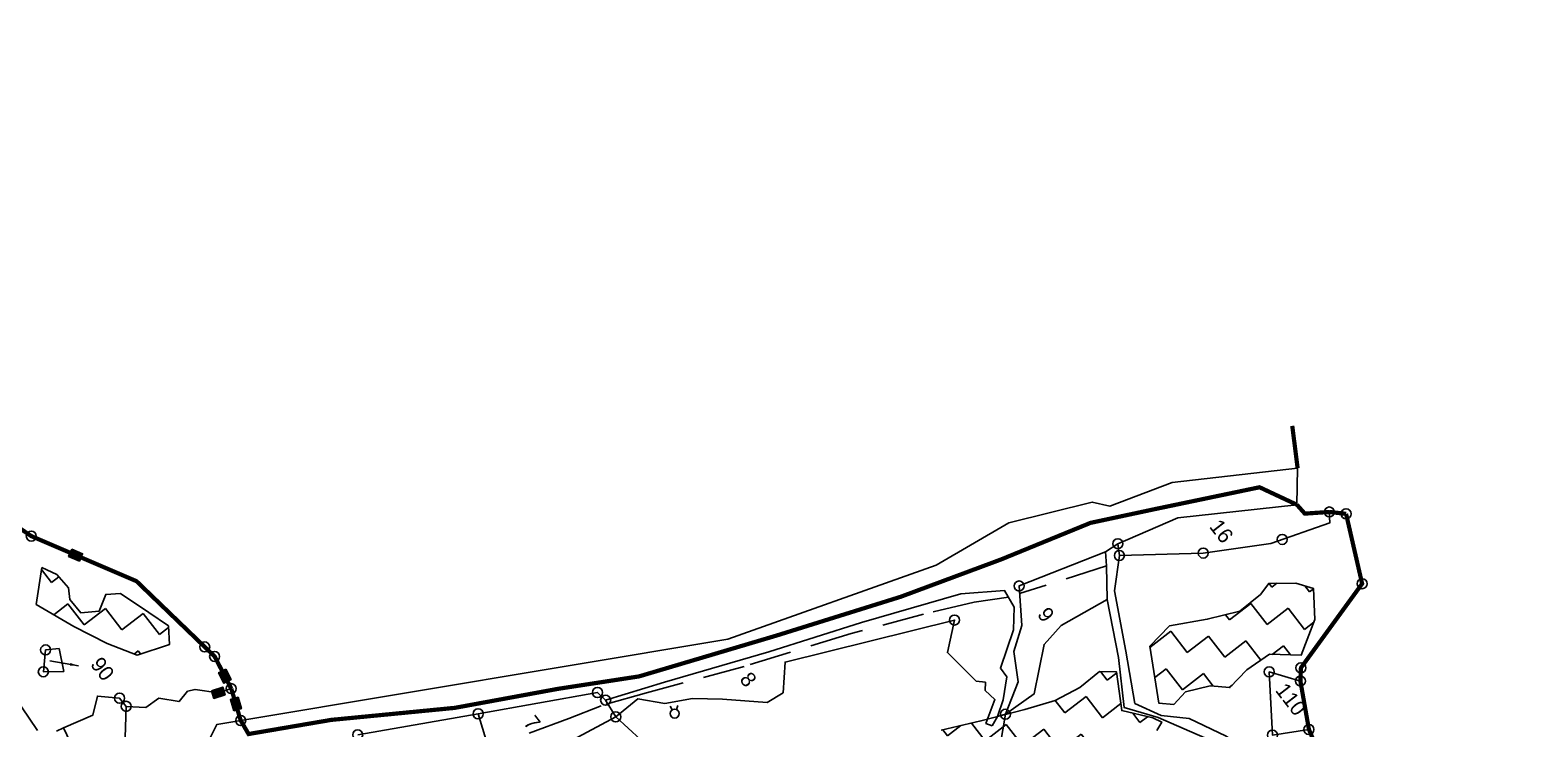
# Model space of a CAD drawing. Header units: metres. Extents: x 301146 to 306011, y 1948199 to 1953218.
# Drawn here: x 303532 to 305351, y 1950960 to 1951803 of the extents above; entities that cross this region are included whole.
import ezdxf

# ---------------------------------------------------------------- set-up
doc = ezdxf.new("R2010")
doc.units = ezdxf.units.M
doc.header["$MEASUREMENT"] = 0
for name, pattern in [('DASHDOT', [1, 0.5, -0.25, 0, -0.25]), ('DASHED', [0.75, 0.5, -0.25]), ('DIVIDE', [1.25, 0.5, -0.25, 0, -0.25, 0, -0.25])]:
    doc.linetypes.add(name, pattern=pattern)
for name, color, linetype in [('LINE_FOOTPATH', 1, 'DASHED'), ('OFF', 1, 'Continuous'), ('POLY_HATCH', 12, 'Continuous'), ('POLY_PARCEL', 6, 'Continuous'), ('POLY_WATER', 4, 'Continuous'), ('SYM_ARROW', 1, 'Continuous'), ('SYM_STONE', 1, 'Continuous'), ('SYM_WELL', 1, 'Continuous'), ('TEXT_PARCEL', 7, 'Continuous'), ('V_BOUND_LINE', 7, 'Continuous'), ('V_BOUND_STREAM_LINE', 7, 'DASHDOT'), ('V_DIVIDE_LINE', 7, 'DIVIDE')]:
    doc.layers.add(name, color=color, linetype=linetype)
doc.styles.get("Standard").update_dxf_attribs({"font": 'arial.ttf'})
doc.styles.add('TEXT_MAP', font='')
doc.styles.get('TEXT_MAP').set_extended_font_data('Kruti Dev 050')
doc.dimstyles.get("Standard").update_dxf_attribs({"dimtxt": 0.18, "dimasz": 0.18, "dimexe": 0.18, "dimexo": 0.0625, "dimgap": 0.09, "dimtad": 0, "dimtih": 1, "dimtoh": 1, "dimdec": 4, "dimzin": 0, "dimdsep": 46, "dimtxsty": 'Standard', "dimcen": 0.09, "dimadec": 0, "dimazin": 0, "dimtfac": 1, "dimtdec": 4, "dimtofl": 0, "dimtmove": 0, "dimatfit": 3, "dimfxl": 1, "dimtolj": 1, "dimtzin": 0, "dimarcsym": 0})
pattern_1 = [(0, (0, 0), (3.175, 3.175), [3.175, -3.175]), (90, (3.175, 0), (-3.175, 3.175), [3.175, -3.175])]

# ---------------------------------------------------------------- blocks, each defined once
blk = doc.blocks.new('STONE')
blk.add_circle((0, 0), 0.851)
blk = doc.blocks.new('ONEMOTWELL')
at = {"layer": 'SYM_WELL'}
for points in [[(-0.47, 0.91), (-0.25, 0.48)], [(0.47, 0.91), (0.25, 0.48)]]:
    blk.add_lwpolyline(points, dxfattribs=at)
blk.add_circle((0, 0), 0.537, dxfattribs=at)
blk = doc.blocks.new('STONESQUAREFILLED')
blk.add_hatch(color=256).paths.add_polyline_path([(0.7, -0.48), (0.7, 0.48), (-0.7, 0.48), (-0.7, -0.48)])
blk.add_lwpolyline([(-0.7, 0.48), (0.7, 0.48), (0.7, -0.48), (-0.7, -0.48)], close=True)
blk = doc.blocks.new('TEXTARROW')
blk.add_leader([(0.04, -0.01), (8.68, -0.01)], dimstyle='Standard', override={"dimtxt": 2.5, "dimasz": 2.5, "dimexe": 1.25, "dimexo": 0.625, "dimgap": 0.625, "dimtad": 1, "dimtih": 0, "dimtoh": 0, "dimzin": 8, "dimcen": 2.5, "dimtofl": 1})
blk = doc.blocks.new('DFVG')
at = {"layer": 'POLY_HATCH'}
h = blk.add_hatch(dxfattribs=at)
h.set_pattern_fill('ZIGZAG', color=256, style=0)
h.set_pattern_definition(pattern_1)
h.paths.add_polyline_path([(281.39, 297.08), (281.06, 299.11), (282.28, 301.86), (283.88, 303.59), (283.43, 306.47), (283.63, 309.73), (286, 312.62), (283.63, 316.52), (280.61, 318.63), (278.82, 317.35), (276.9, 314.79), (277.35, 313.19), (277.41, 310.05), (275.81, 306.41), (273.69, 302.37), (274.18, 299.04), (280.21, 295.78)])
h = blk.add_hatch(dxfattribs=at)
h.set_pattern_fill('ZIGZAG', color=256, style=0)
h.set_pattern_definition(pattern_1)
h.paths.add_polyline_path([(282.17, 294.68), (281.13, 294.14), (278.2, 291.75), (274.19, 294.08), (272.92, 292.51), (272.99, 289.51), (272.41, 286.24), (271.06, 282.72), (268.95, 277.79), (266.96, 273.37), (267.8, 269.21), (266.71, 265.31), (265.87, 261.15), (265.17, 255.71), (265.49, 250.26), (267.22, 247.38), (266.13, 243.73), (266.58, 239.06), (267.41, 236.18), (267.22, 232.02), (268.44, 229.14), (267.35, 224.98), (267.8, 220.56), (269.65, 218.32), (271.13, 215.18), (272.86, 210.51), (275.62, 207.37), (279.4, 206.29), (282.54, 206.86), (286.58, 204.24), (291.38, 204.43), (293.63, 206.03), (291.77, 206.86), (288.5, 207.82), (284.72, 210.32), (280.29, 211.79), (277.03, 215.18), (275.17, 218.58), (275.1, 222.1), (276.58, 224.72), (275.74, 226.19), (274.91, 228.56), (274.08, 232.08), (275.17, 236.37), (274.33, 237.59), (273.12, 240.34), (272.67, 243.73), (273.37, 246.49), (271.51, 249.24), (271.06, 253.02), (272.67, 255.51), (272.86, 258.52), (273.44, 262.17), (275.17, 265.82), (273.44, 268.32), (273.5, 271.2), (274.85, 274.21), (275.17, 278.11), (277.15, 281.38), (280.04, 283.62), (280.49, 285.09), (280.17, 287.71), (280.49, 290.85), (282.6, 293.6)])
h = blk.add_hatch(dxfattribs=at)
h.set_pattern_fill('ZIGZAG', color=256, style=0)
h.set_pattern_definition(pattern_1)
h.paths.add_polyline_path([(189.49, 197.48), (194.31, 199.42), (198.32, 201.35), (201.58, 203.29), (202.94, 207.1), (201.11, 208.37), (198.42, 207.48), (194.6, 206.21), (193.61, 204.75), (194.69, 202.91), (193.51, 201.07), (191.48, 201.02), (190.3, 201.73), (188.18, 201.59), (186.44, 200.69)])
at = {"layer": 'LINE_FOOTPATH', "ltscale": 10}
for points in [[(263.48, 300.81), (259.79, 290.65)], [(259.31, 289.34), (257.29, 285.77), (254.75, 280.13), (251.32, 271.92), (246.65, 259.49), (242.06, 248.42), (239.99, 243.22), (238.86, 239.24), (235.88, 229.9), (235.98, 226.87), (236.48, 219.35), (238.19, 215.16), (238.42, 212.79)], [(101.95, 195.63), (106.2, 194.1), (112.1, 191.81), (116.78, 190.54), (120.88, 190.5), (123.99, 190.67), (127.17, 189.78), (135.13, 184.12), (138.05, 184.15), (142.14, 186.67), (149.58, 187.49), (154.46, 187.79), (163.02, 187.56), (171.83, 186.61), (180.51, 187.1), (189.65, 187.59), (196.44, 188.8), (204.14, 188.31), (212.49, 188.6), (220.91, 190.14), (229.07, 191.62), (232.18, 191.93)]]:
    blk.add_lwpolyline(points, dxfattribs=at)
at = {"layer": 'OFF'}
for points in [[(268.17, 325.86), (271.55, 323.14)], [(262.11, 301.73), (262.23, 303.5)], [(269.75, 279.66), (270.1, 280.56)], [(202.89, 190.2), (203.09, 191.12)]]:
    blk.add_lwpolyline(points, dxfattribs=at)
at = {"layer": 'POLY_HATCH'}
blk.add_lwpolyline([(281.39, 297.08), (281.06, 299.11), (282.28, 301.86), (283.88, 303.59), (283.43, 306.47), (283.63, 309.73), (286, 312.62), (283.63, 316.52), (280.61, 318.63), (278.82, 317.35), (276.9, 314.79), (277.35, 313.19), (277.41, 310.05), (275.81, 306.41), (273.69, 302.37), (274.18, 299.04), (280.21, 295.78)], close=True, dxfattribs=at)
for points in [[(282.6, 293.6), (282.17, 294.68), (281.13, 294.14), (278.2, 291.75), (274.19, 294.08), (272.92, 292.51), (272.99, 289.51), (272.41, 286.24), (271.06, 282.72), (268.95, 277.79), (266.96, 273.37)], [(189.49, 197.48), (194.31, 199.42), (198.32, 201.35), (201.58, 203.29), (202.94, 207.1), (201.11, 208.37), (198.42, 207.48), (194.6, 206.21), (193.61, 204.75), (194.69, 202.91), (193.51, 201.07), (191.48, 201.02), (190.3, 201.73), (188.18, 201.59), (186.44, 200.69)], [(186.44, 200.69), (189.49, 197.48)]]:
    blk.add_lwpolyline(points, dxfattribs=at)
at = {"layer": 'POLY_PARCEL'}
for points in [[(274.58, 325.66), (275.63, 324.94), (273.3, 317.89), (269.3, 310.84), (263.45, 302.78)], [(288.37, 310.68), (285.25, 308.42), (291.42, 304.13), (293.54, 307.97)], [(266.7, 298.44), (265.79, 292.25), (266.35, 289.26), (270.27, 284.74), (270.1, 280.56)], [(242.09, 243.77), (242.01, 247.14), (244.39, 249.36), (245.94, 252.31), (248.17, 255.09), (251.72, 259.04), (251.98, 261.26), (249.23, 263.65), (257.56, 282.62), (260.1, 279.6), (264.9, 280.22), (265.64, 281), (266.38, 280.38), (267.97, 280.64), (269.55, 278.06), (270.23, 278.5)], [(270.23, 278.5), (269.75, 279.66)], [(270.1, 280.56), (275.21, 275.01)], [(273.87, 253.39), (270.09, 248.26), (261.19, 246.5), (257.15, 244.87), (255.81, 246.14), (242.09, 243.77)], [(238.1, 228.68), (238.12, 229.99), (239.98, 233.25), (241.53, 233.35), (241.95, 234.13), (240.6, 234.92), (242.09, 243.77)], [(242.09, 243.77), (239.8, 244.03)], [(238.1, 228.68), (231.83, 231.07)], [(211.56, 209.71), (211.01, 208.19), (209.02, 206.25), (208.63, 205.43), (208.99, 203.86), (207.22, 202.22), (207.12, 200.32), (205.61, 198.56)], [(205.61, 198.56), (204.36, 198.53), (202.56, 196.6), (204.01, 194.77), (203.09, 191.12)], [(205.61, 198.56), (208.48, 196.2), (215.84, 191.85)]]:
    blk.add_lwpolyline(points, dxfattribs=at)
blk.add_lwpolyline([(195.32, 196.44), (197.79, 195.22), (196.35, 193.28), (194.46, 195.08)], close=True, dxfattribs=at)
at = {"layer": 'POLY_WATER'}
for points in [[(215.24, 208.28), (242.91, 259.93), (251.06, 284.87), (252.36, 294.78), (256.46, 304.1), (258.11, 305.46), (260.42, 313.02), (268.17, 325.86)], [(271.55, 323.14), (264.14, 311), (262.23, 303.5)], [(262.23, 303.5), (263.45, 302.78)], [(263.45, 302.78), (266.41, 299.76), (272.89, 296.46), (278.47, 293.51), (281.5, 295.1), (283.83, 297.49), (288.16, 299.7), (295.99, 302.29), (300.44, 301.13), (302.72, 299.61), (308.2, 294.82), (310.04, 298.08), (311.01, 298.61), (313.91, 298.27), (330.24, 299.52), (341.25, 297.88), (344.2, 294.38), (351.75, 291.7), (358.82, 287.53), (363.28, 283.96)], [(262.11, 301.73), (259.04, 291.15), (262.96, 288.54), (264.82, 285.92), (267.97, 284.11), (270.1, 280.56)], [(266.7, 298.44), (263.48, 300.81), (262.11, 301.73)], [(317.19, 297.72), (310.63, 297.75), (308.6, 294.19), (306.65, 295.11), (302.44, 299), (298.79, 300.76), (295.77, 301.37), (289.71, 299.2), (281.51, 294.68), (278.09, 292.2), (272.96, 295.31), (266.7, 298.44)], [(269.75, 279.66), (268.58, 281.41), (266.7, 283.42), (265.42, 283.44), (262.76, 287.44), (260.68, 289.16), (258.42, 289.45), (255.55, 285.12), (251.05, 273.69), (247.07, 262.87), (242.37, 250.85), (239.8, 244.03)], [(239.8, 244.03), (238.48, 243.83), (231.83, 231.07)], [(231.83, 231.07), (225.07, 218.23)], [(215.84, 191.85), (215.95, 201.46), (213.89, 205.74), (215.24, 208.28)], [(203.09, 191.12), (205.78, 190.51), (213.98, 185.08), (214.82, 185.42)]]:
    blk.add_lwpolyline(points, dxfattribs=at)
at = {"layer": 'V_BOUND_LINE', "const_width": 0.5}
for points in [[(274.58, 325.66), (272.96, 323.24), (271.55, 323.14)], [(275.97, 327.1), (274.58, 325.66)], [(275.97, 327.1), (283.7, 323.54), (287.17, 311.69), (288.37, 310.68)], [(288.37, 310.68), (293.54, 307.97)], [(293.54, 307.97), (304.41, 305.1), (314.41, 307.04), (324.62, 307.08), (345.1, 296.92), (351.73, 295.63), (359.49, 291.04), (363.28, 283.96)], [(131.37, 195.26), (139.78, 195.36), (146.01, 194.6), (149.84, 199.14), (167.84, 197.17), (182.73, 201.99), (194.59, 208.6), (207.33, 210.48), (211.56, 209.71)], [(211.56, 209.71), (215.24, 208.28)]]:
    blk.add_lwpolyline(points, dxfattribs=at)
at = {"layer": 'V_BOUND_STREAM_LINE', "ltscale": 10, "const_width": 0.5}
blk.add_lwpolyline([(271.55, 323.14), (267.2, 320.9), (261.58, 309.31), (258.29, 302.44), (255.24, 291.38), (251.47, 279.25), (246.14, 264.85), (239.98, 248.9), (235.26, 240.36), (229.57, 229.3), (221.74, 216.82), (217.08, 208.04), (215.24, 208.28)], dxfattribs=at)
at = {"layer": 'V_DIVIDE_LINE', "ltscale": 10, "const_width": 0.5}
blk.add_lwpolyline([(263.8, 328.43), (268.17, 325.86)], dxfattribs=at)
at = {"layer": 'SYM_ARROW', "xscale": 0.4, "yscale": 0.4, "zscale": 0.4, "rotation": 222.355437529985}
blk.add_blockref('TEXTARROW', (198.35, 197.02), dxfattribs=at)
at = {"layer": 'SYM_STONE', "xscale": 0.7, "yscale": 0.7, "zscale": 0.7}
for p in [(275.97, 327.1), (274.58, 325.66), (283.7, 323.54), (273.75, 319.25), (269.3, 310.84), (287.17, 311.69), (288.37, 310.68), (285.25, 308.42), (293.54, 307.97), (291.42, 304.13), (262.23, 303.5), (263.45, 302.78), (259.04, 291.15), (257.56, 282.62), (270.1, 280.56), (238.48, 243.83), (239.8, 244.03), (242.09, 243.77), (231.83, 231.07), (225.07, 218.23), (205.71, 210.24), (207.33, 210.48), (211.56, 209.71), (215.24, 208.28), (182.73, 201.99), (204.36, 198.53), (205.61, 198.56), (194.46, 195.08), (196.35, 193.28)]:
    blk.add_blockref('STONE', p, dxfattribs=at)
at = {"layer": 'SYM_STONE'}
for p, rotation in [((209.92, 210.01), 349.7267933117834), ((213.35, 209.02), 158.8012305943251), ((211.01, 208.19), 70.14200902842124), ((187.72, 204.77), 29.15914991011106)]:
    blk.add_blockref('STONESQUAREFILLED', p, dxfattribs=dict(at, rotation=rotation))
at = {"layer": 'SYM_WELL', "rotation": 56.78975777998674}
blk.add_blockref('ONEMOTWELL', (246.05, 249.54), dxfattribs=at)
at = {"layer": 'TEXT_PARCEL', "style": 'TEXT_MAP'}
for s, p in [('16', (267.23, 313.25)), ('110', (287.39, 307.57)), ('9', (263.01, 290.71)), ('8', (247.52, 258.04)), ('7', (235.93, 234.59)), ('90', (199.03, 198.15))]:
    blk.add_text(s, height=1.8, dxfattribs=at).set_placement(p)
blk = doc.blocks.new('A$Cb0871bdf')
at = {"layer": 'POLY_HATCH'}
blk.add_blockref('DFVG', (-28.9, -24.44), dxfattribs=at)

msp = doc.modelspace()

# ---------------------------------------------------------------- block references
at = {"xscale": 10.170004368045, "yscale": 10.170004368045, "zscale": 10.170004368045, "rotation": 307.6681860619397}
msp.add_blockref('A$Cb0871bdf', (301147.6, 1951327.3), dxfattribs=at)

doc.saveas('drawing.dxf')
